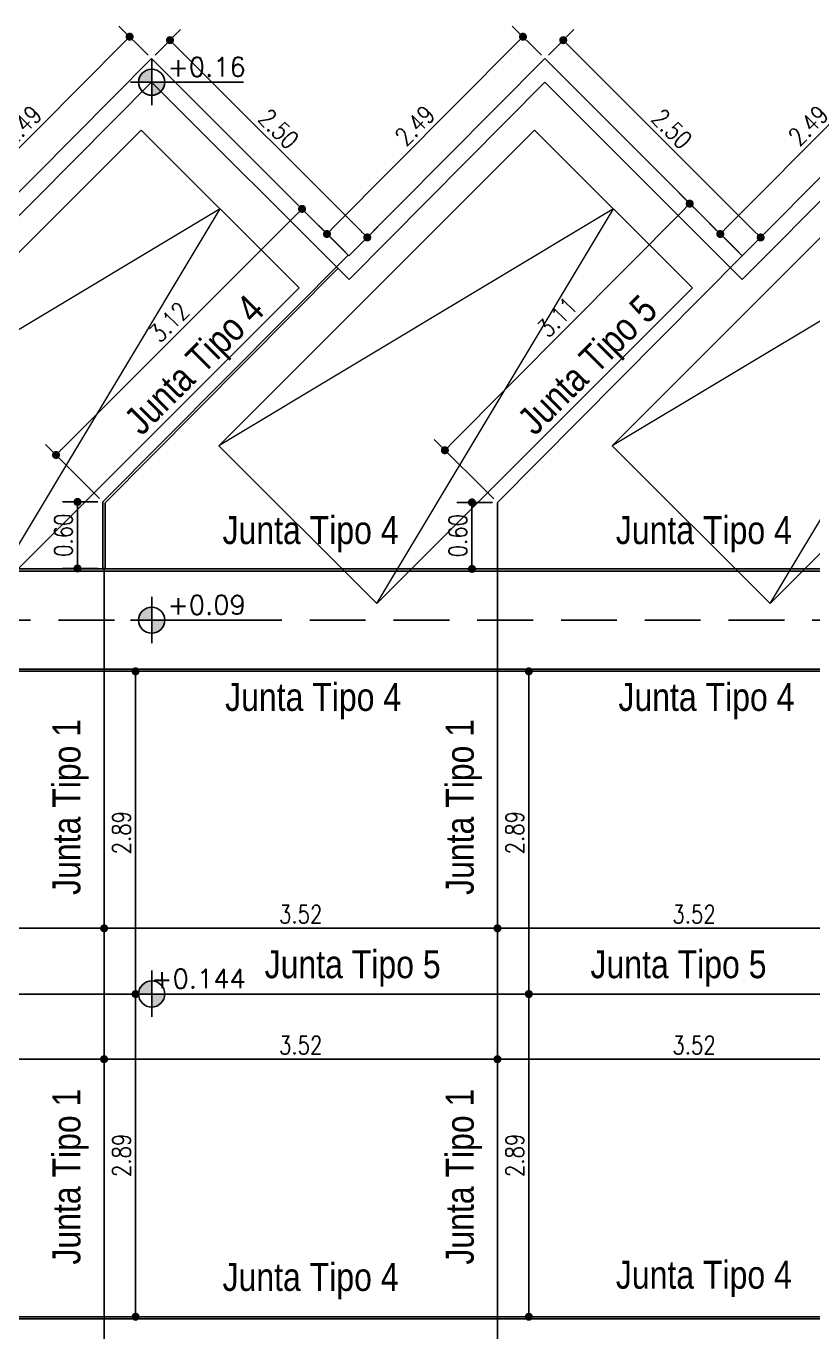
# Model space of a CAD drawing. Header units: millimetres. Extents: x 28448 to 57563, y -116865 to -58388.
# Drawn here: x 28757.34 to 28764.39, y -58461.04 to -58449.34 of the extents above; entities that cross this region are included whole.
import ezdxf

# ---------------------------------------------------------------- set-up
doc = ezdxf.new("R2010")
doc.units = ezdxf.units.MM
doc.header["$PDMODE"] = 35
doc.header["$PDSIZE"] = 0.5
doc.linetypes.add('DASHED', pattern=[0.75, 0.5, -0.25])
doc.layers.get('DEFPOINTS').update_dxf_attribs({"color": 252, "lineweight": 5})
doc.layers.add('-PA-Cotas', color=4, linetype='Continuous')
doc.layers.add('Proyecto de Pavimento', color=4, linetype='Continuous')
doc.layers.add('-VC-Techos', color=251, linetype='Continuous', lineweight=13)
doc.styles.add('Angosta', font='romans.shx', dxfattribs={"width": 0.8})
doc.styles.add('ARIAL', font='ARIALN.TTF')
doc.styles.add('romans', font='romans.shx')
doc.dimstyles.new('JC_1@100', dxfattribs={"dimscale": 0.9, "dimtxt": 0.18, "dimasz": 0.08, "dimexe": 0.15, "dimexo": 0.05, "dimgap": 0.05, "dimtad": 1, "dimzin": 1, "dimdsep": 46, "dimtxsty": 'Angosta', "dimblk1": 'DOT', "dimblk2": 'DOT', "dimsah": 1, "dimcen": 0.09, "dimclrd": 2, "dimclre": 1, "dimclrt": 3, "dimaunit": 1, "dimadec": 3, "dimazin": 0, "dimtfac": 1.8, "dimtmove": 2, "dimatfit": 3, "dimldrblk": 'DOT', "dimfxl": 0.15, "dimtolj": 1, "dimtzin": 0, "dimarcsym": 0})

# ---------------------------------------------------------------- blocks, each defined once
blk = doc.blocks.new('A$C425A0BF6')
at = {"layer": '-VC-Techos', "color": 6, "linetype": 'Continuous'}
for p, q in [((0, 4), (2, 4)), ((0, 0), (0, 4)), ((0, 0), (1, 4)), ((1, 4), (2, 0)), ((2, 4), (2, 0)), ((2, 0), (0, 0))]:
    blk.add_line(p, q, dxfattribs=at)
blk = doc.blocks.new('A$C445B3242')
h = blk.add_hatch(color=256)
h.paths.add_polyline_path([(0.195, 0.389, 0.414214), (0, 0.195), (0.195, 0.195)])
h.paths.add_polyline_path([(0.195, 0, 0.414214), (0.389, 0.195), (0.195, 0.195)])
for p, q in [((0.197, 0.544), (0.197, -0.147)), ((0.195, 0.389), (0.195, 0)), ((-0.123, 0.194), (1.565, 0.194)), ((0, 0.195), (0.389, 0.195))]:
    blk.add_line(p, q)
blk.add_circle((0.195, 0.195), 0.195)
blk = doc.blocks.new('_Dot')
at = {"color": 0, "linetype": 'ByBlock', "lineweight": -2}
blk.add_line((-0.5, 0), (-1, 0), dxfattribs=at)
at = {"color": 0, "linetype": 'ByBlock', "const_width": 0.5}
blk.add_lwpolyline([(-0.25, 0, 1), (0.25, 0, 1)], format="xyb", close=True, dxfattribs=at)
blk = doc.blocks.new('*D238')
at = {"layer": 'DEFPOINTS', "color": 0, "transparency": 16777216}
for p in [(28715.467, -58458.011), (28716.184, -58460.903), (28771.754, -58460.903)]:
    blk.add_point(p, dxfattribs=at)
at = {"layer": 'Proyecto de Pavimento', "color": 1, "lineweight": -2, "transparency": 16777216}
for p, q in [((28715.512, -58458.011), (28716.319, -58458.011)), ((28771.709, -58460.903), (28716.049, -58460.903))]:
    blk.add_line(p, q, dxfattribs=at)
at = {"layer": 'Proyecto de Pavimento', "color": 2, "lineweight": -2, "transparency": 16777216}
blk.add_line((28716.184, -58458.083), (28716.184, -58460.831), dxfattribs=at)
at = {"layer": 'Proyecto de Pavimento', "color": 2, "lineweight": -2, "transparency": 16777216, "xscale": 0.072, "yscale": 0.072, "zscale": 0.072}
for p, rotation in [((28716.184, -58458.011), 90), ((28716.184, -58460.903), 270)]:
    blk.add_blockref('_Dot', p, dxfattribs=dict(at, rotation=rotation))
at = {"layer": 'Proyecto de Pavimento', "color": 3, "transparency": 16777216, "insert": (28716.058, -58459.457), "char_height": 0.162, "attachment_point": 5, "rotation": 90, "style": 'Angosta'}
blk.add_mtext('\\A1;2.89', dxfattribs=at)
blk = doc.blocks.new('*D280')
at = {"layer": 'DEFPOINTS', "color": 0, "transparency": 16777216}
for p in [(28758.042, -58457.422), (28754.52, -58458.011), (28758.042, -58458.011)]:
    blk.add_point(p, dxfattribs=at)
at = {"layer": 'Proyecto de Pavimento', "color": 1, "lineweight": -2, "transparency": 16777216}
for p, q in [((28754.52, -58457.966), (28754.52, -58457.287)), ((28758.042, -58457.966), (28758.042, -58457.287))]:
    blk.add_line(p, q, dxfattribs=at)
at = {"layer": 'Proyecto de Pavimento', "color": 2, "lineweight": -2, "transparency": 16777216}
blk.add_line((28754.592, -58457.422), (28757.97, -58457.422), dxfattribs=at)
at = {"layer": 'Proyecto de Pavimento', "color": 2, "lineweight": -2, "transparency": 16777216, "xscale": 0.072, "yscale": 0.072, "zscale": 0.072, "rotation": 180}
blk.add_blockref('_Dot', (28754.52, -58457.422), dxfattribs=at)
at = {"layer": 'Proyecto de Pavimento', "color": 2, "lineweight": -2, "transparency": 16777216, "xscale": 0.072, "yscale": 0.072, "zscale": 0.072}
blk.add_blockref('_Dot', (28758.042, -58457.422), dxfattribs=at)
at = {"layer": 'Proyecto de Pavimento', "color": 3, "transparency": 16777216, "insert": (28756.281, -58457.296), "char_height": 0.162, "attachment_point": 5, "style": 'Angosta'}
blk.add_mtext('\\A1;3.52', dxfattribs=at)
blk = doc.blocks.new('*D282')
at = {"layer": 'DEFPOINTS', "color": 0, "transparency": 16777216}
for p in [(28754.52, -58458.011), (28758.042, -58458.011), (28758.042, -58458.595)]:
    blk.add_point(p, dxfattribs=at)
at = {"layer": 'Proyecto de Pavimento', "color": 1, "lineweight": -2, "transparency": 16777216}
for p, q in [((28754.52, -58458.056), (28754.52, -58458.73)), ((28758.042, -58458.056), (28758.042, -58458.73))]:
    blk.add_line(p, q, dxfattribs=at)
at = {"layer": 'Proyecto de Pavimento', "color": 2, "lineweight": -2, "transparency": 16777216}
blk.add_line((28754.592, -58458.595), (28757.97, -58458.595), dxfattribs=at)
at = {"layer": 'Proyecto de Pavimento', "color": 2, "lineweight": -2, "transparency": 16777216, "xscale": 0.072, "yscale": 0.072, "zscale": 0.072, "rotation": 180}
blk.add_blockref('_Dot', (28754.52, -58458.595), dxfattribs=at)
at = {"layer": 'Proyecto de Pavimento', "color": 2, "lineweight": -2, "transparency": 16777216, "xscale": 0.072, "yscale": 0.072, "zscale": 0.072}
blk.add_blockref('_Dot', (28758.042, -58458.595), dxfattribs=at)
at = {"layer": 'Proyecto de Pavimento', "color": 3, "transparency": 16777216, "insert": (28756.281, -58458.469), "char_height": 0.162, "attachment_point": 5, "style": 'Angosta'}
blk.add_mtext('\\A1;3.52', dxfattribs=at)
blk = doc.blocks.new('*D284')
at = {"layer": 'DEFPOINTS', "color": 0, "transparency": 16777216}
for p in [(28761.565, -58457.422), (28758.042, -58458.011), (28761.565, -58458.011)]:
    blk.add_point(p, dxfattribs=at)
at = {"layer": 'Proyecto de Pavimento', "color": 1, "lineweight": -2, "transparency": 16777216}
for p, q in [((28758.042, -58457.966), (28758.042, -58457.287)), ((28761.565, -58457.966), (28761.565, -58457.287))]:
    blk.add_line(p, q, dxfattribs=at)
at = {"layer": 'Proyecto de Pavimento', "color": 2, "lineweight": -2, "transparency": 16777216}
blk.add_line((28758.114, -58457.422), (28761.493, -58457.422), dxfattribs=at)
at = {"layer": 'Proyecto de Pavimento', "color": 2, "lineweight": -2, "transparency": 16777216, "xscale": 0.072, "yscale": 0.072, "zscale": 0.072, "rotation": 180}
blk.add_blockref('_Dot', (28758.042, -58457.422), dxfattribs=at)
at = {"layer": 'Proyecto de Pavimento', "color": 2, "lineweight": -2, "transparency": 16777216, "xscale": 0.072, "yscale": 0.072, "zscale": 0.072}
blk.add_blockref('_Dot', (28761.565, -58457.422), dxfattribs=at)
at = {"layer": 'Proyecto de Pavimento', "color": 3, "transparency": 16777216, "insert": (28759.803, -58457.296), "char_height": 0.162, "attachment_point": 5, "style": 'Angosta'}
blk.add_mtext('\\A1;3.52', dxfattribs=at)
blk = doc.blocks.new('*D285')
at = {"layer": 'DEFPOINTS', "color": 0, "transparency": 16777216}
for p in [(28758.042, -58455.119), (28758.324, -58455.119), (28758.042, -58458.011)]:
    blk.add_point(p, dxfattribs=at)
at = {"layer": 'Proyecto de Pavimento', "color": 1, "lineweight": -2, "transparency": 16777216}
for p, q in [((28758.087, -58455.119), (28758.459, -58455.119)), ((28758.087, -58458.011), (28758.459, -58458.011))]:
    blk.add_line(p, q, dxfattribs=at)
at = {"layer": 'Proyecto de Pavimento', "color": 2, "lineweight": -2, "transparency": 16777216}
blk.add_line((28758.324, -58457.939), (28758.324, -58455.191), dxfattribs=at)
at = {"layer": 'Proyecto de Pavimento', "color": 2, "lineweight": -2, "transparency": 16777216, "xscale": 0.072, "yscale": 0.072, "zscale": 0.072}
for p, rotation in [((28758.324, -58455.119), 90), ((28758.324, -58458.011), 270)]:
    blk.add_blockref('_Dot', p, dxfattribs=dict(at, rotation=rotation))
at = {"layer": 'Proyecto de Pavimento', "color": 3, "transparency": 16777216, "insert": (28758.198, -58456.565), "char_height": 0.162, "attachment_point": 5, "rotation": 90, "style": 'Angosta'}
blk.add_mtext('\\A1;2.89', dxfattribs=at)
blk = doc.blocks.new('*D286')
at = {"layer": 'DEFPOINTS', "color": 0, "transparency": 16777216}
for p in [(28758.042, -58458.011), (28761.565, -58458.011), (28761.565, -58458.595)]:
    blk.add_point(p, dxfattribs=at)
at = {"layer": 'Proyecto de Pavimento', "color": 1, "lineweight": -2, "transparency": 16777216}
for p, q in [((28758.042, -58458.056), (28758.042, -58458.73)), ((28761.565, -58458.056), (28761.565, -58458.73))]:
    blk.add_line(p, q, dxfattribs=at)
at = {"layer": 'Proyecto de Pavimento', "color": 2, "lineweight": -2, "transparency": 16777216}
blk.add_line((28758.114, -58458.595), (28761.493, -58458.595), dxfattribs=at)
at = {"layer": 'Proyecto de Pavimento', "color": 2, "lineweight": -2, "transparency": 16777216, "xscale": 0.072, "yscale": 0.072, "zscale": 0.072, "rotation": 180}
blk.add_blockref('_Dot', (28758.042, -58458.595), dxfattribs=at)
at = {"layer": 'Proyecto de Pavimento', "color": 2, "lineweight": -2, "transparency": 16777216, "xscale": 0.072, "yscale": 0.072, "zscale": 0.072}
blk.add_blockref('_Dot', (28761.565, -58458.595), dxfattribs=at)
at = {"layer": 'Proyecto de Pavimento', "color": 3, "transparency": 16777216, "insert": (28759.803, -58458.469), "char_height": 0.162, "attachment_point": 5, "style": 'Angosta'}
blk.add_mtext('\\A1;3.52', dxfattribs=at)
blk = doc.blocks.new('*D287')
at = {"layer": 'DEFPOINTS', "color": 0, "transparency": 16777216}
for p in [(28758.042, -58458.011), (28758.042, -58460.903), (28758.324, -58460.903)]:
    blk.add_point(p, dxfattribs=at)
at = {"layer": 'Proyecto de Pavimento', "color": 1, "lineweight": -2, "transparency": 16777216}
for p, q in [((28758.087, -58458.011), (28758.459, -58458.011)), ((28758.087, -58460.903), (28758.459, -58460.903))]:
    blk.add_line(p, q, dxfattribs=at)
at = {"layer": 'Proyecto de Pavimento', "color": 2, "lineweight": -2, "transparency": 16777216}
blk.add_line((28758.324, -58458.083), (28758.324, -58460.831), dxfattribs=at)
at = {"layer": 'Proyecto de Pavimento', "color": 2, "lineweight": -2, "transparency": 16777216, "xscale": 0.072, "yscale": 0.072, "zscale": 0.072}
for p, rotation in [((28758.324, -58458.011), 90), ((28758.324, -58460.903), 270)]:
    blk.add_blockref('_Dot', p, dxfattribs=dict(at, rotation=rotation))
at = {"layer": 'Proyecto de Pavimento', "color": 3, "transparency": 16777216, "insert": (28758.198, -58459.457), "char_height": 0.162, "attachment_point": 5, "rotation": 90, "style": 'Angosta'}
blk.add_mtext('\\A1;2.89', dxfattribs=at)
blk = doc.blocks.new('*D288')
at = {"layer": 'DEFPOINTS', "color": 0, "transparency": 16777216}
for p in [(28765.087, -58457.422), (28761.565, -58458.011), (28765.087, -58458.011)]:
    blk.add_point(p, dxfattribs=at)
at = {"layer": 'Proyecto de Pavimento', "color": 1, "lineweight": -2, "transparency": 16777216}
for p, q in [((28761.565, -58457.966), (28761.565, -58457.287)), ((28765.087, -58457.966), (28765.087, -58457.287))]:
    blk.add_line(p, q, dxfattribs=at)
at = {"layer": 'Proyecto de Pavimento', "color": 2, "lineweight": -2, "transparency": 16777216}
blk.add_line((28761.637, -58457.422), (28765.015, -58457.422), dxfattribs=at)
at = {"layer": 'Proyecto de Pavimento', "color": 2, "lineweight": -2, "transparency": 16777216, "xscale": 0.072, "yscale": 0.072, "zscale": 0.072, "rotation": 180}
blk.add_blockref('_Dot', (28761.565, -58457.422), dxfattribs=at)
at = {"layer": 'Proyecto de Pavimento', "color": 2, "lineweight": -2, "transparency": 16777216, "xscale": 0.072, "yscale": 0.072, "zscale": 0.072}
blk.add_blockref('_Dot', (28765.087, -58457.422), dxfattribs=at)
at = {"layer": 'Proyecto de Pavimento', "color": 3, "transparency": 16777216, "insert": (28763.326, -58457.296), "char_height": 0.162, "attachment_point": 5, "style": 'Angosta'}
blk.add_mtext('\\A1;3.52', dxfattribs=at)
blk = doc.blocks.new('*D289')
at = {"layer": 'DEFPOINTS', "color": 0, "transparency": 16777216}
for p in [(28761.565, -58455.119), (28761.846, -58455.119), (28761.565, -58458.011)]:
    blk.add_point(p, dxfattribs=at)
at = {"layer": 'Proyecto de Pavimento', "color": 1, "lineweight": -2, "transparency": 16777216}
for p, q in [((28761.61, -58455.119), (28761.981, -58455.119)), ((28761.61, -58458.011), (28761.981, -58458.011))]:
    blk.add_line(p, q, dxfattribs=at)
at = {"layer": 'Proyecto de Pavimento', "color": 2, "lineweight": -2, "transparency": 16777216}
blk.add_line((28761.846, -58457.939), (28761.846, -58455.191), dxfattribs=at)
at = {"layer": 'Proyecto de Pavimento', "color": 2, "lineweight": -2, "transparency": 16777216, "xscale": 0.072, "yscale": 0.072, "zscale": 0.072}
for p, rotation in [((28761.846, -58455.119), 90), ((28761.846, -58458.011), 270)]:
    blk.add_blockref('_Dot', p, dxfattribs=dict(at, rotation=rotation))
at = {"layer": 'Proyecto de Pavimento', "color": 3, "transparency": 16777216, "insert": (28761.72, -58456.565), "char_height": 0.162, "attachment_point": 5, "rotation": 90, "style": 'Angosta'}
blk.add_mtext('\\A1;2.89', dxfattribs=at)
blk = doc.blocks.new('*D290')
at = {"layer": 'DEFPOINTS', "color": 0, "transparency": 16777216}
for p in [(28761.565, -58458.011), (28765.087, -58458.011), (28765.087, -58458.595)]:
    blk.add_point(p, dxfattribs=at)
at = {"layer": 'Proyecto de Pavimento', "color": 1, "lineweight": -2, "transparency": 16777216}
for p, q in [((28761.565, -58458.056), (28761.565, -58458.73)), ((28765.087, -58458.056), (28765.087, -58458.73))]:
    blk.add_line(p, q, dxfattribs=at)
at = {"layer": 'Proyecto de Pavimento', "color": 2, "lineweight": -2, "transparency": 16777216}
blk.add_line((28761.637, -58458.595), (28765.015, -58458.595), dxfattribs=at)
at = {"layer": 'Proyecto de Pavimento', "color": 2, "lineweight": -2, "transparency": 16777216, "xscale": 0.072, "yscale": 0.072, "zscale": 0.072, "rotation": 180}
blk.add_blockref('_Dot', (28761.565, -58458.595), dxfattribs=at)
at = {"layer": 'Proyecto de Pavimento', "color": 2, "lineweight": -2, "transparency": 16777216, "xscale": 0.072, "yscale": 0.072, "zscale": 0.072}
blk.add_blockref('_Dot', (28765.087, -58458.595), dxfattribs=at)
at = {"layer": 'Proyecto de Pavimento', "color": 3, "transparency": 16777216, "insert": (28763.326, -58458.469), "char_height": 0.162, "attachment_point": 5, "style": 'Angosta'}
blk.add_mtext('\\A1;3.52', dxfattribs=at)
blk = doc.blocks.new('*D291')
at = {"layer": 'DEFPOINTS', "color": 0, "transparency": 16777216}
for p in [(28761.565, -58458.011), (28761.565, -58460.903), (28761.846, -58460.903)]:
    blk.add_point(p, dxfattribs=at)
at = {"layer": 'Proyecto de Pavimento', "color": 1, "lineweight": -2, "transparency": 16777216}
for p, q in [((28761.61, -58458.011), (28761.981, -58458.011)), ((28761.61, -58460.903), (28761.981, -58460.903))]:
    blk.add_line(p, q, dxfattribs=at)
at = {"layer": 'Proyecto de Pavimento', "color": 2, "lineweight": -2, "transparency": 16777216}
blk.add_line((28761.846, -58458.083), (28761.846, -58460.831), dxfattribs=at)
at = {"layer": 'Proyecto de Pavimento', "color": 2, "lineweight": -2, "transparency": 16777216, "xscale": 0.072, "yscale": 0.072, "zscale": 0.072}
for p, rotation in [((28761.846, -58458.011), 90), ((28761.846, -58460.903), 270)]:
    blk.add_blockref('_Dot', p, dxfattribs=dict(at, rotation=rotation))
at = {"layer": 'Proyecto de Pavimento', "color": 3, "transparency": 16777216, "insert": (28761.72, -58459.457), "char_height": 0.162, "attachment_point": 5, "rotation": 90, "style": 'Angosta'}
blk.add_mtext('\\A1;2.89', dxfattribs=at)
blk = doc.blocks.new('*D327')
at = {"layer": 'DEFPOINTS', "color": 0, "transparency": 16777216}
for p in [(28758.271, -58449.432), (28758.468, -58449.627), (28756.713, -58451.395)]:
    blk.add_point(p, dxfattribs=at)
at = {"layer": 'Proyecto de Pavimento', "color": 1, "lineweight": -2, "transparency": 16777216}
for p, q in [((28758.436, -58449.596), (28758.175, -58449.337)), ((28756.681, -58451.364), (28756.42, -58451.105))]:
    blk.add_line(p, q, dxfattribs=at)
at = {"layer": 'Proyecto de Pavimento', "color": 2, "lineweight": -2, "transparency": 16777216}
blk.add_line((28756.567, -58451.149), (28758.22, -58449.483), dxfattribs=at)
at = {"layer": 'Proyecto de Pavimento', "color": 2, "lineweight": -2, "transparency": 16777216, "xscale": 0.072, "yscale": 0.072, "zscale": 0.072}
for p, rotation in [((28758.271, -58449.432), 45.21542905407202), ((28756.516, -58451.2), 225.215429054072)]:
    blk.add_blockref('_Dot', p, dxfattribs=dict(at, rotation=rotation))
at = {"layer": 'Proyecto de Pavimento', "color": 3, "transparency": 16777216, "insert": (28757.304, -58450.227), "char_height": 0.162, "attachment_point": 5, "rotation": 45.2154, "style": 'Angosta'}
blk.add_mtext('\\A1;2.49', dxfattribs=at)
blk = doc.blocks.new('*D328')
at = {"layer": 'DEFPOINTS', "color": 0, "transparency": 16777216}
for p in [(28758.468, -58449.627), (28760.399, -58451.231), (28760.235, -58451.395)]:
    blk.add_point(p, dxfattribs=at)
at = {"layer": 'Proyecto de Pavimento', "color": 1, "lineweight": -2, "transparency": 16777216}
for p, q in [((28758.499, -58449.596), (28758.727, -58449.368)), ((28760.267, -58451.363), (28760.495, -58451.136))]:
    blk.add_line(p, q, dxfattribs=at)
at = {"layer": 'Proyecto de Pavimento', "color": 2, "lineweight": -2, "transparency": 16777216}
blk.add_line((28758.683, -58449.514), (28760.349, -58451.18), dxfattribs=at)
at = {"layer": 'Proyecto de Pavimento', "color": 2, "lineweight": -2, "transparency": 16777216, "xscale": 0.072, "yscale": 0.072, "zscale": 0.072}
for p, rotation in [((28758.632, -58449.463), 135), ((28760.399, -58451.231), 315)]:
    blk.add_blockref('_Dot', p, dxfattribs=dict(at, rotation=rotation))
at = {"layer": 'Proyecto de Pavimento', "color": 3, "transparency": 16777216, "insert": (28759.605, -58450.258), "char_height": 0.162, "attachment_point": 5, "rotation": 315, "style": 'Angosta'}
blk.add_mtext('\\A1;2.50', dxfattribs=at)
blk = doc.blocks.new('*D329')
at = {"layer": 'DEFPOINTS', "color": 0, "transparency": 16777216}
for p in [(28761.793, -58449.432), (28761.99, -58449.627), (28760.235, -58451.395)]:
    blk.add_point(p, dxfattribs=at)
at = {"layer": 'Proyecto de Pavimento', "color": 1, "lineweight": -2, "transparency": 16777216}
for p, q in [((28761.958, -58449.596), (28761.697, -58449.337)), ((28760.203, -58451.364), (28759.943, -58451.105))]:
    blk.add_line(p, q, dxfattribs=at)
at = {"layer": 'Proyecto de Pavimento', "color": 2, "lineweight": -2, "transparency": 16777216}
blk.add_line((28760.089, -58451.149), (28761.742, -58449.483), dxfattribs=at)
at = {"layer": 'Proyecto de Pavimento', "color": 2, "lineweight": -2, "transparency": 16777216, "xscale": 0.072, "yscale": 0.072, "zscale": 0.072}
for p, rotation in [((28761.793, -58449.432), 45.21542905407202), ((28760.038, -58451.2), 225.215429054072)]:
    blk.add_blockref('_Dot', p, dxfattribs=dict(at, rotation=rotation))
at = {"layer": 'Proyecto de Pavimento', "color": 3, "transparency": 16777216, "insert": (28760.826, -58450.227), "char_height": 0.162, "attachment_point": 5, "rotation": 45.2154, "style": 'Angosta'}
blk.add_mtext('\\A1;2.49', dxfattribs=at)
blk = doc.blocks.new('*D330')
at = {"layer": 'DEFPOINTS', "color": 0, "transparency": 16777216}
for p in [(28761.99, -58449.627), (28763.922, -58451.231), (28763.758, -58451.395)]:
    blk.add_point(p, dxfattribs=at)
at = {"layer": 'Proyecto de Pavimento', "color": 1, "lineweight": -2, "transparency": 16777216}
for p, q in [((28762.022, -58449.596), (28762.249, -58449.368)), ((28763.789, -58451.363), (28764.017, -58451.136))]:
    blk.add_line(p, q, dxfattribs=at)
at = {"layer": 'Proyecto de Pavimento', "color": 2, "lineweight": -2, "transparency": 16777216}
blk.add_line((28762.205, -58449.514), (28763.871, -58451.18), dxfattribs=at)
at = {"layer": 'Proyecto de Pavimento', "color": 2, "lineweight": -2, "transparency": 16777216, "xscale": 0.072, "yscale": 0.072, "zscale": 0.072}
for p, rotation in [((28762.154, -58449.463), 135), ((28763.922, -58451.231), 315)]:
    blk.add_blockref('_Dot', p, dxfattribs=dict(at, rotation=rotation))
at = {"layer": 'Proyecto de Pavimento', "color": 3, "transparency": 16777216, "insert": (28763.127, -58450.258), "char_height": 0.162, "attachment_point": 5, "rotation": 315, "style": 'Angosta'}
blk.add_mtext('\\A1;2.50', dxfattribs=at)
blk = doc.blocks.new('*D331')
at = {"layer": 'DEFPOINTS', "color": 0, "transparency": 16777216}
for p in [(28765.315, -58449.432), (28765.512, -58449.627), (28763.758, -58451.395)]:
    blk.add_point(p, dxfattribs=at)
at = {"layer": 'Proyecto de Pavimento', "color": 1, "lineweight": -2, "transparency": 16777216}
for p, q in [((28765.48, -58449.596), (28765.219, -58449.337)), ((28763.726, -58451.364), (28763.465, -58451.105))]:
    blk.add_line(p, q, dxfattribs=at)
at = {"layer": 'Proyecto de Pavimento', "color": 2, "lineweight": -2, "transparency": 16777216}
blk.add_line((28763.611, -58451.149), (28765.265, -58449.483), dxfattribs=at)
at = {"layer": 'Proyecto de Pavimento', "color": 2, "lineweight": -2, "transparency": 16777216, "xscale": 0.072, "yscale": 0.072, "zscale": 0.072}
for p, rotation in [((28765.315, -58449.432), 45.21542905407202), ((28763.561, -58451.2), 225.215429054072)]:
    blk.add_blockref('_Dot', p, dxfattribs=dict(at, rotation=rotation))
at = {"layer": 'Proyecto de Pavimento', "color": 3, "transparency": 16777216, "insert": (28764.349, -58450.227), "char_height": 0.162, "attachment_point": 5, "rotation": 45.2154, "style": 'Angosta'}
blk.add_mtext('\\A1;2.49', dxfattribs=at)
blk = doc.blocks.new('*D345')
at = {"layer": 'DEFPOINTS', "color": 0, "transparency": 16777216}
for p in [(28757.804, -58453.601), (28758.032, -58453.601), (28758.032, -58454.197)]:
    blk.add_point(p, dxfattribs=at)
at = {"layer": 'Proyecto de Pavimento', "color": 1, "lineweight": -2, "transparency": 16777216}
for p, q in [((28757.987, -58453.601), (28757.669, -58453.601)), ((28757.987, -58454.197), (28757.669, -58454.197))]:
    blk.add_line(p, q, dxfattribs=at)
at = {"layer": 'Proyecto de Pavimento', "color": 2, "lineweight": -2, "transparency": 16777216}
blk.add_line((28757.804, -58454.125), (28757.804, -58453.673), dxfattribs=at)
at = {"layer": 'Proyecto de Pavimento', "color": 2, "lineweight": -2, "transparency": 16777216, "xscale": 0.072, "yscale": 0.072, "zscale": 0.072}
for p, rotation in [((28757.804, -58453.601), 90), ((28757.804, -58454.197), 270)]:
    blk.add_blockref('_Dot', p, dxfattribs=dict(at, rotation=rotation))
at = {"layer": 'Proyecto de Pavimento', "color": 3, "transparency": 16777216, "insert": (28757.678, -58453.899), "char_height": 0.162, "attachment_point": 5, "rotation": 90, "style": 'Angosta'}
blk.add_mtext('\\A1;0.60', dxfattribs=at)
blk = doc.blocks.new('*D346')
at = {"layer": 'DEFPOINTS', "color": 0, "transparency": 16777216}
for p in [(28761.337, -58453.605), (28761.565, -58453.605), (28761.565, -58454.201)]:
    blk.add_point(p, dxfattribs=at)
at = {"layer": 'Proyecto de Pavimento', "color": 1, "lineweight": -2, "transparency": 16777216}
for p, q in [((28761.52, -58453.605), (28761.202, -58453.605)), ((28761.52, -58454.201), (28761.202, -58454.201))]:
    blk.add_line(p, q, dxfattribs=at)
at = {"layer": 'Proyecto de Pavimento', "color": 2, "lineweight": -2, "transparency": 16777216}
blk.add_line((28761.337, -58454.129), (28761.337, -58453.677), dxfattribs=at)
at = {"layer": 'Proyecto de Pavimento', "color": 2, "lineweight": -2, "transparency": 16777216, "xscale": 0.072, "yscale": 0.072, "zscale": 0.072}
for p, rotation in [((28761.337, -58453.605), 90), ((28761.337, -58454.201), 270)]:
    blk.add_blockref('_Dot', p, dxfattribs=dict(at, rotation=rotation))
at = {"layer": 'Proyecto de Pavimento', "color": 3, "transparency": 16777216, "insert": (28761.211, -58453.903), "char_height": 0.162, "attachment_point": 5, "rotation": 90, "style": 'Angosta'}
blk.add_mtext('\\A1;0.60', dxfattribs=at)
blk = doc.blocks.new('*D360')
at = {"layer": 'DEFPOINTS', "color": 0, "transparency": 16777216}
for p in [(28759.815, -58450.975), (28760.235, -58451.395), (28758.032, -58453.601)]:
    blk.add_point(p, dxfattribs=at)
at = {"layer": 'Proyecto de Pavimento', "color": 1, "lineweight": -2, "transparency": 16777216}
for p, q in [((28760.203, -58451.363), (28759.719, -58450.88)), ((28758, -58453.569), (28757.516, -58453.085))]:
    blk.add_line(p, q, dxfattribs=at)
at = {"layer": 'Proyecto de Pavimento', "color": 2, "lineweight": -2, "transparency": 16777216}
blk.add_line((28757.662, -58453.13), (28759.764, -58451.026), dxfattribs=at)
at = {"layer": 'Proyecto de Pavimento', "color": 2, "lineweight": -2, "transparency": 16777216, "xscale": 0.072, "yscale": 0.072, "zscale": 0.072}
for p, rotation in [((28759.815, -58450.975), 45.03163275310256), ((28757.611, -58453.18), 225.0316327531025)]:
    blk.add_blockref('_Dot', p, dxfattribs=dict(at, rotation=rotation))
at = {"layer": 'Proyecto de Pavimento', "color": 3, "transparency": 16777216, "insert": (28758.624, -58451.989), "char_height": 0.162, "attachment_point": 5, "rotation": 45.0316, "style": 'Angosta'}
blk.add_mtext('\\A1;3.12', dxfattribs=at)
blk = doc.blocks.new('*D361')
at = {"layer": 'DEFPOINTS', "color": 0, "transparency": 16777216}
for p in [(28763.287, -58450.928), (28763.758, -58451.395), (28761.565, -58453.605)]:
    blk.add_point(p, dxfattribs=at)
at = {"layer": 'Proyecto de Pavimento', "color": 1, "lineweight": -2, "transparency": 16777216}
for p, q in [((28763.726, -58451.364), (28763.191, -58450.833)), ((28761.533, -58453.573), (28760.998, -58453.042))]:
    blk.add_line(p, q, dxfattribs=at)
at = {"layer": 'Proyecto de Pavimento', "color": 2, "lineweight": -2, "transparency": 16777216}
blk.add_line((28761.144, -58453.086), (28763.236, -58450.979), dxfattribs=at)
at = {"layer": 'Proyecto de Pavimento', "color": 2, "lineweight": -2, "transparency": 16777216, "xscale": 0.072, "yscale": 0.072, "zscale": 0.072}
for p, rotation in [((28763.287, -58450.928), 45.21542905410529), ((28761.094, -58453.138), 225.2154290541053)]:
    blk.add_blockref('_Dot', p, dxfattribs=dict(at, rotation=rotation))
at = {"layer": 'Proyecto de Pavimento', "color": 3, "transparency": 16777216, "insert": (28762.101, -58451.944), "char_height": 0.162, "attachment_point": 5, "rotation": 45.2154, "style": 'Angosta'}
blk.add_mtext('\\A1;3.11', dxfattribs=at)

msp = doc.modelspace()

# ---------------------------------------------------------------- linework, layer by layer
at = {"layer": 'Proyecto de Pavimento'}
for p, q in [((28758.4675, -58449.6275), (28756.713, -58451.3953)), ((28760.2353, -58451.3953), (28758.4675, -58449.6275)), ((28761.9898, -58449.6275), (28760.2353, -58451.3953)), ((28763.7576, -58451.3953), (28761.9898, -58449.6275)), ((28765.5121, -58449.6275), (28763.7576, -58451.3953)), ((28758.4679, -58449.84), (28756.7134, -58451.6078)), ((28760.2357, -58451.6078), (28758.4679, -58449.84)), ((28761.9902, -58449.84), (28760.2357, -58451.6078)), ((28763.758, -58451.6078), (28761.9902, -58449.84)), ((28765.5125, -58449.84), (28763.758, -58451.6078))]:
    msp.add_line(p, q, dxfattribs=at)
at = {"layer": 'Proyecto de Pavimento', "color": 6}
for p, q in [((28760.2282, -58451.3882), (28758.0322, -58453.6008)), ((28760.1367, -58451.5088), (28758.0522, -58453.609))]:
    msp.add_line(p, q, dxfattribs=at)
at = {"layer": 'Proyecto de Pavimento', "color": 7}
msp.add_line((28763.7576, -58451.3953), (28761.5645, -58453.6049), dxfattribs=at)
at = {"layer": 'Proyecto de Pavimento', "color": 6}
for points in [[(28758.0322, -58453.6008), (28758.0322, -58454.201)], [(28758.0522, -58453.609), (28758.0522, -58454.201)], [(28771.7413, -58454.201), (28715.3842, -58454.201)], [(28771.7413, -58454.221), (28715.3842, -58454.221)], [(28771.7313, -58455.099), (28715.3991, -58455.099)], [(28771.7313, -58455.119), (28715.3991, -58455.119)], [(28771.7313, -58460.9229), (28715.3938, -58460.9229)], [(28771.7313, -58460.9029), (28715.3991, -58460.9029)]]:
    msp.add_lwpolyline(points, dxfattribs=at)
at = {"layer": 'Proyecto de Pavimento', "color": 7}
for points in [[(28761.5645, -58453.6049), (28761.5645, -58454.201)], [(28715.0848, -58458.011), (28774.404, -58458.011)]]:
    msp.add_lwpolyline(points, dxfattribs=at)
at = {"layer": 'Proyecto de Pavimento', "color": 3}
for points in [[(28758.0423, -58457.991), (28758.0422, -58454.191)], [(28761.5646, -58457.991), (28761.5645, -58454.181)], [(28758.0423, -58457.991), (28758.0422, -58461.801)], [(28761.5646, -58457.991), (28761.5645, -58461.801)]]:
    msp.add_lwpolyline(points, dxfattribs=at)
at = {"layer": 'Proyecto de Pavimento', "linetype": 'DASHED'}
msp.add_lwpolyline([(28770.8845, -58454.661), (28715.0865, -58454.661)], dxfattribs=at)

# ---------------------------------------------------------------- block references
at = {"layer": '-VC-Techos', "color": 6, "linetype": 'Continuous', "xscale": -1, "rotation": 315}
for p in [(28756.9614, -58454.511, -499.7933), (28760.4838, -58454.511, -499.7933), (28764.0061, -58454.511, -499.7933)]:
    msp.add_blockref('A$C425A0BF6', p, dxfattribs=at)
at = {"layer": 'Proyecto de Pavimento', "xscale": 0.6000000000931323, "yscale": 0.6000000000931323, "zscale": 0.6000000000931323}
for p in [(28758.3512, -58449.9568, -499.7933), (28758.3512, -58454.7777, -499.7933), (28758.3512, -58458.1277, -499.7933)]:
    msp.add_blockref('A$C445B3242', p, dxfattribs=at)

# ---------------------------------------------------------------- texts
at = {"layer": '-PA-Cotas', "linetype": 'Continuous', "char_height": 0.17, "width": 12.695578, "attachment_point": 3, "rotation": 0.13103, "style": 'romans'}
for s, insert in [('+0.16', (28759.3108, -58449.6167, -499.7933)), ('+0.09', (28759.3108, -58454.4376, -499.7933)), ('+0.144', (28759.3108, -58457.7877, -499.7933))]:
    msp.add_mtext(s, dxfattribs=dict(at, insert=insert))
at = {"layer": 'Proyecto de Pavimento', "color": 0, "style": 'ARIAL'}
for s, rotation, p in [('Junta Tipo 5', 44.96599, (28761.8999, -58453.0158)), ('Junta Tipo 4', 44.96599, (28758.3776, -58453.0158)), ('Junta Tipo 1', 90, (28757.83, -58457.1223)), ('Junta Tipo 1', 90, (28761.3523, -58457.1223)), ('Junta Tipo 1', 90, (28757.83, -58460.4354)), ('Junta Tipo 1', 90, (28761.3523, -58460.4354))]:
    msp.add_text(s, height=0.25, rotation=rotation, dxfattribs=at).set_placement(p)
for s, p in [('Junta Tipo 4', (28759.1032, -58453.9784)), ('Junta Tipo 4', (28762.6255, -58453.9784)), ('Junta Tipo 4', (28759.1264, -58455.4736)), ('Junta Tipo 4', (28762.6487, -58455.4736)), ('Junta Tipo 5', (28759.4799, -58457.8688)), ('Junta Tipo 5', (28762.3984, -58457.8688)), ('Junta Tipo 4', (28762.6255, -58460.6512)), ('Junta Tipo 4', (28759.1032, -58460.6712))]:
    msp.add_text(s, height=0.25, dxfattribs=at).set_placement(p)

# ---------------------------------------------------------------- dimensions: what is measured, and where the dimension line sits
at = {"layer": 'Proyecto de Pavimento'}
for p1, p2, distance, picture, middle in [((28756.713, -58451.3953), (28758.4675, -58449.6275), 0.2774, '*D327', (28757.3039, -58450.2272)), ((28758.4675, -58449.6275), (28760.2353, -58451.3953), 0.2322, '*D328', (28759.6047, -58450.2581)), ((28760.2353, -58451.3953), (28761.9898, -58449.6275), 0.2774, '*D329', (28760.8263, -58450.2272)), ((28761.9898, -58449.6275), (28763.7576, -58451.3953), 0.2322, '*D330', (28763.127, -58450.2581)), ((28763.7576, -58451.3953), (28765.5121, -58449.6275), 0.2774, '*D331', (28764.3486, -58450.2272)), ((28758.0322, -58453.6008), (28760.2353, -58451.3953), 0.5947, '*D360', (28758.6238, -58451.9887)), ((28761.5645, -58453.6049), (28763.7576, -58451.3953), 0.6634, '*D361', (28762.1008, -58451.944))]:
    dim = msp.add_aligned_dim(p1=p1, p2=p2, distance=distance, dimstyle='JC_1@100', dxfattribs=at)
    dim.commit()
    dim.dimension.update_dxf_attribs({"geometry": picture, "text_midpoint": middle})
for base, p1, p2, picture, middle in [((28757.8044, -58453.6008), (28758.0322, -58454.1969), (28758.0322, -58453.6008), '*D345', (28757.6784, -58453.8988)), ((28761.3368, -58453.6049), (28761.5645, -58454.201), (28761.5645, -58453.6049), '*D346', (28761.2108, -58453.903)), ((28758.3236, -58455.119), (28758.0423, -58458.011), (28758.0422, -58455.119), '*D285', (28758.1976, -58456.565)), ((28761.8459, -58455.119), (28761.5646, -58458.011), (28761.5645, -58455.119), '*D289', (28761.7199, -58456.565)), ((28716.1841, -58460.9029), (28715.467, -58458.011), (28771.7544, -58460.9029), '*D238', (28716.0581, -58459.457)), ((28758.3236, -58460.9029), (28758.0423, -58458.011), (28758.0423, -58460.9029), '*D287', (28758.1976, -58459.457)), ((28761.8459, -58460.9029), (28761.5646, -58458.011), (28761.5646, -58460.9029), '*D291', (28761.7199, -58459.457))]:
    dim = msp.add_linear_dim(base=base, p1=p1, p2=p2, angle=90, dimstyle='JC_1@100', dxfattribs=at)
    dim.commit()
    dim.dimension.update_dxf_attribs({"geometry": picture, "text_midpoint": middle})
for base, p1, p2, picture, middle in [((28758.0423, -58457.422), (28754.52, -58458.011), (28758.0423, -58458.011), '*D280', (28756.2811, -58457.296)), ((28761.5646, -58457.422), (28758.0423, -58458.011), (28761.5646, -58458.011), '*D284', (28759.8035, -58457.296)), ((28765.0869, -58457.422), (28761.5646, -58458.011), (28765.0869, -58458.011), '*D288', (28763.3258, -58457.296)), ((28758.0423, -58458.5953), (28754.52, -58458.011), (28758.0423, -58458.011), '*D282', (28756.2811, -58458.4693)), ((28761.5646, -58458.5953), (28758.0423, -58458.011), (28761.5646, -58458.011), '*D286', (28759.8035, -58458.4693)), ((28765.0869, -58458.5953), (28761.5646, -58458.011), (28765.0869, -58458.011), '*D290', (28763.3258, -58458.4693))]:
    dim = msp.add_linear_dim(base=base, p1=p1, p2=p2, dimstyle='JC_1@100', dxfattribs=at)
    dim.commit()
    dim.dimension.update_dxf_attribs({"geometry": picture, "text_midpoint": middle})

doc.saveas('drawing.dxf')
